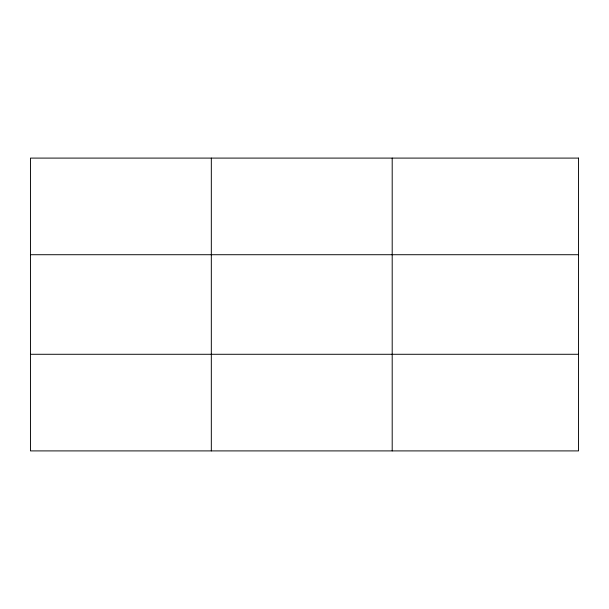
<?xml version="1.0" encoding="UTF-8"?>
<svg xmlns="http://www.w3.org/2000/svg" width="609" height="609" viewBox="0 0 609 609"><rect width="100%" height="100%" fill="white"/><g stroke="black" fill="none" stroke-linecap="round" stroke-linejoin="round"><path stroke-width="0.91" d="M211.323 450.904L211.323 158.096M392.196 450.904L392.196 158.096M30.45 254.722L578.55 254.722M30.45 354.278L578.55 354.278M578.55 158.096L578.55 450.904L30.45 450.904L30.45 158.096L578.55 158.096"/></g></svg>
